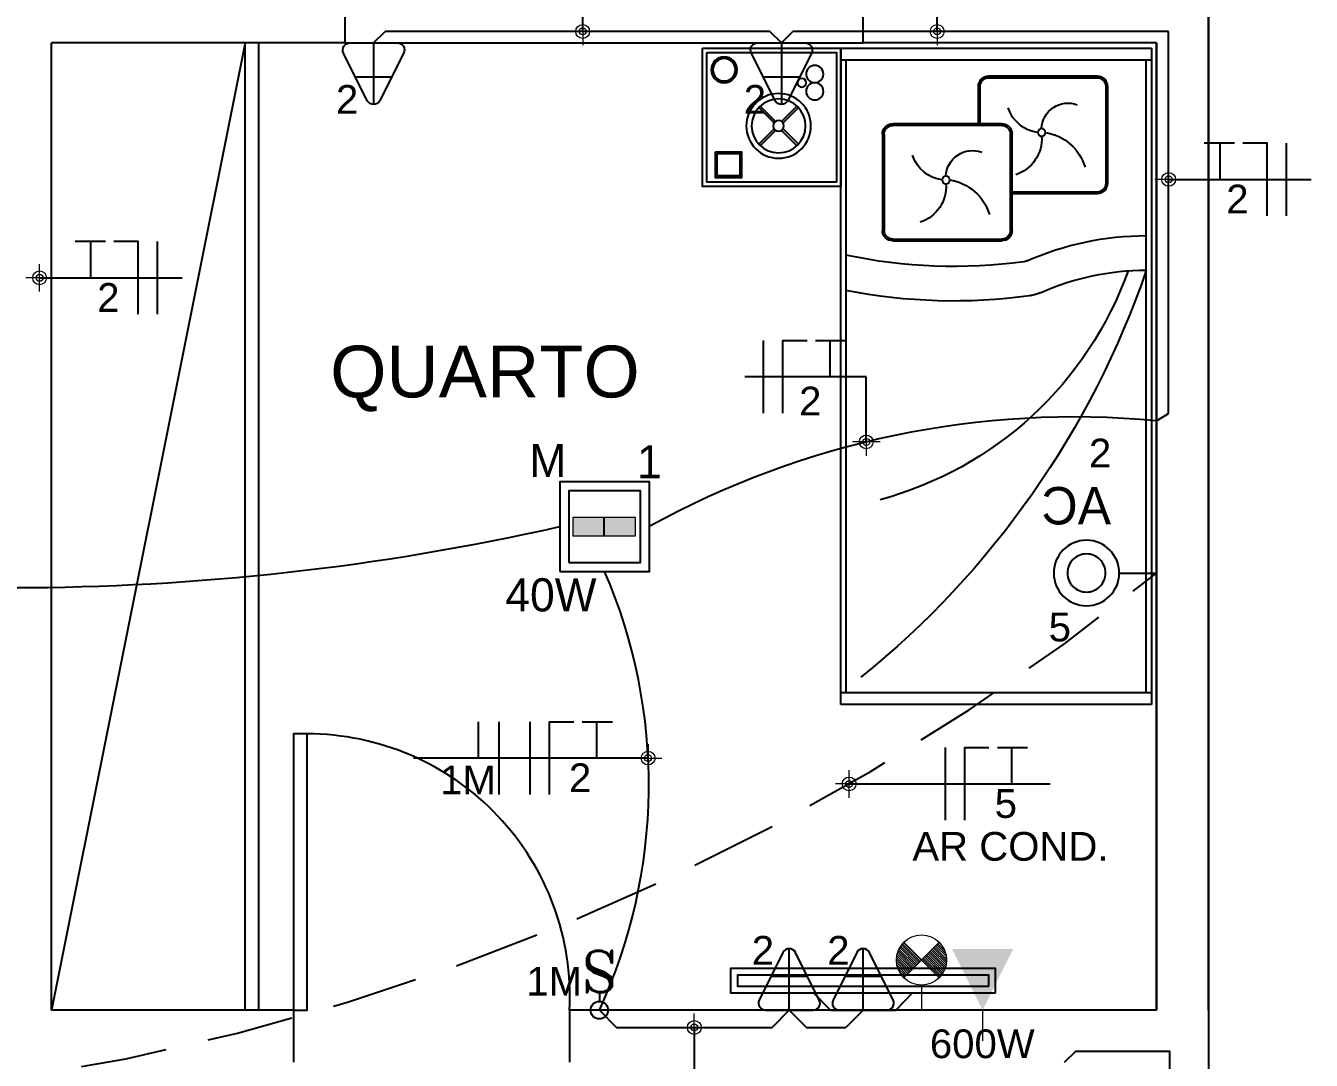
# Model space of a CAD drawing. Header units: millimetres. Extents: x -260 to 5539, y -1903 to 1459.
# Drawn here: x 2394.254 to 2397.977, y 726.895 to 729.89 of the extents above; entities that cross this region are included whole.
import ezdxf
from ezdxf.enums import TextEntityAlignment as Align

# ---------------------------------------------------------------- set-up
doc = ezdxf.new("R2010")
doc.units = ezdxf.units.MM
doc.linetypes.add('HIDDEN2', pattern=[0.1875, 0.125, -0.0625])
for name, color, linetype in [('-HIDRO', 8, 'Continuous'), ('CABO-ILUM', 3, 'Continuous'), ('CABO.ILUMI.SOLO', 6, 'Continuous'), ('ELÉTRICO', 8, 'Continuous'), ('ESQUADRIA', 2, 'Continuous'), ('FIACAO', 1, 'Continuous'), ('LUMINO', 4, 'Continuous'), ('PONTOS_ELETRICOS', 2, 'Continuous')]:
    doc.layers.add(name, color=color, linetype=linetype)
doc.layers.add('COTAS', color=53, linetype='Continuous', lineweight=9)
doc.layers.add('LEGENDA', color=7, linetype='Continuous', lineweight=0)
doc.styles.add('ARIAL', font='arial.ttf', dxfattribs={"height": 2})
doc.styles.add('CARIMBO_DADOS', font='arial.ttf', dxfattribs={"height": 0.1})
doc.styles.add('CENTURY', font='GOTHIC.TTF')
doc.styles.add('INTERRUPTOR', font='romant', dxfattribs={"height": 0.6})
doc.dimstyles.new('COTAS_EXTERNAS', dxfattribs={"dimtxt": 0.1, "dimasz": 0.01, "dimexe": 0, "dimexo": 0, "dimgap": 0.07, "dimtad": 1, "dimzin": 5, "dimdsep": 46, "dimtxsty": 'CARIMBO_DADOS', "dimblk1": 'CIRCULOS', "dimblk2": 'CIRCULOS', "dimsah": 1, "dimcen": 0, "dimse1": 1, "dimse2": 1, "dimclrd": 8, "dimclre": 8, "dimclrt": 230, "dimadec": 0, "dimazin": 0, "dimtfac": 100, "dimtix": 1, "dimtmove": 2, "dimatfit": 3, "dimldrblk": 'CIRCULOS', "dimfxl": 1, "dimtolj": 1, "dimtzin": 5, "dimarcsym": 0})

# ---------------------------------------------------------------- blocks, each defined once
blk = doc.blocks.new('MesaCanto01')
at = {"layer": 'ELÉTRICO'}
for points in [[(0, -0.4), (0.4, -0.4), (0.4, 0), (0, 0)], [(0.0125, -0.3875), (0.3875, -0.3875), (0.3875, -0.0125), (0.0125, -0.0125)], [(0.0425, -0.095), (0.1075, -0.095), (0.1075, -0.03), (0.0425, -0.03)]]:
    blk.add_lwpolyline(points, close=True, dxfattribs=at)
for points in [[(0.0375, -0.1), (0.1125, -0.1), (0.1125, -0.025), (0.0375, -0.025), (0.0375, -0.1)], [(0.2072, -0.1664), (0.1628, -0.122)], [(0.2116, -0.162), (0.1672, -0.1176)], [(0.2288, -0.162), (0.2732, -0.1176)], [(0.2332, -0.1664), (0.2776, -0.122)], [(0.1628, -0.228), (0.2072, -0.1836)], [(0.2776, -0.228), (0.2332, -0.1836)], [(0.1672, -0.2324), (0.2116, -0.188)], [(0.2732, -0.2324), (0.2288, -0.188)]]:
    blk.add_lwpolyline(points, dxfattribs=at)
for centre, radius in [((0.2202, -0.175), 0.0937), ((0.2202, -0.175), 0.0781), ((0.2202, -0.175), 0.0156), ((0.325, -0.275), 0.025), ((0.2875, -0.3), 0.0125), ((0.0625, -0.3375), 0.0375), ((0.0625, -0.3375), 0.0325), ((0.325, -0.325), 0.025)]:
    blk.add_circle(centre, radius, dxfattribs=at)
blk = doc.blocks.new('camaa')
at = {"layer": 'ELÉTRICO'}
for p, q in [((2260.0839, 286.5233), (2260.0839, 285.6233)), ((2261.9839, 286.5233), (2260.0839, 286.5233)), ((2260.1189, 285.6233), (2260.1189, 286.5233)), ((2261.9489, 286.5233), (2261.9489, 285.6233)), ((2261.9839, 285.6233), (2261.9839, 286.5233)), ((2260.1189, 286.5083), (2261.9489, 286.5083)), ((2261.2679, 286.1742), (2261.2745, 286.197)), ((2261.4561, 286.1198), (2261.7351, 286.1198)), ((2261.4561, 286.1148), (2261.7351, 286.1148)), ((2261.4261, 285.7742), (2261.4261, 286.0898)), ((2261.4311, 285.7742), (2261.4311, 286.0898)), ((2261.7601, 286.0898), (2261.7601, 285.7742)), ((2261.7651, 286.0898), (2261.7651, 285.7742)), ((2261.7351, 285.7492), (2261.4561, 285.7492)), ((2261.7351, 285.7442), (2261.4561, 285.7442)), ((2260.0839, 285.6233), (2261.9839, 285.6233)), ((2261.9489, 285.6383), (2260.1189, 285.6383))]:
    blk.add_line(p, q, dxfattribs=at)
for points in [[(2261.5635, 286.1198), (2261.5635, 286.3667, -0.414214), (2261.5935, 286.3967), (2261.8725, 286.3967, -0.414214), (2261.9025, 286.3667), (2261.9025, 286.0511, -0.414214), (2261.8725, 286.0211), (2261.7651, 286.0211)], [(2261.5685, 286.1198), (2261.5685, 286.3667, -0.414214), (2261.5935, 286.3917), (2261.8725, 286.3917, -0.414214), (2261.8975, 286.3667), (2261.8975, 286.0511, -0.414214), (2261.8725, 286.0261), (2261.7651, 286.0261)]]:
    blk.add_lwpolyline(points, format="xyb", dxfattribs=at)
for centre in [(2261.7398, 286.2052), (2261.6024, 285.9282)]:
    blk.add_circle(centre, 0.0111, dxfattribs=at)
for centre, radius, start, end in [((2262.1844, 284.052), 2.5969, 108.9434, 141.1236), ((2260.5769, 286.5105), 0.7645, 336.1133, 359.8546), ((2260.5769, 286.5105), 0.8645, 336.2348, 359.8546), ((2261.6952, 285.4623), 1.0552, 109.7055, 164.8879), ((2261.5993, 286.1947), 0.1421, 8.7114, 73.4297), ((2261.7481, 286.282), 0.0769, 272.1442, 20.1463), ((2261.3033, 286.1888), 0.03, 156.1133, 163.9988), ((2261.7207, 286.0972), 0.1082, 85.7662, 162.2456), ((2261.8445, 286.2082), 0.1056, 187.7057, 251.573), ((2262.8484, 285.951), 1.5965, 172.1145, 191.2963), ((2261.2968, 286.1659), 0.03, 163.9988, 172.1145), ((2262.8484, 285.951), 1.4965, 172.2011, 192.0621), ((2261.3955, 286.15), 0.03, 156.2348, 172.2011), ((2261.4561, 286.0898), 0.03, 90, 180), ((2261.4561, 286.0898), 0.025, 90, 180), ((2261.7351, 286.0898), 0.03, 0, 90), ((2261.7351, 286.0898), 0.025, 0, 90), ((2261.4619, 285.9178), 0.1421, 8.7114, 73.4297), ((2261.6107, 286.0051), 0.0769, 272.1442, 20.1463), ((2261.5833, 285.8203), 0.1082, 85.7662, 162.2456), ((2261.7071, 285.9313), 0.1056, 187.7057, 251.573), ((2261.4561, 285.7742), 0.03, 180, 270), ((2261.4561, 285.7742), 0.025, 180, 270), ((2261.7351, 285.7742), 0.025, 270, 0), ((2261.7351, 285.7742), 0.03, 270, 0)]:
    blk.add_arc(centre, radius, start, end, dxfattribs=at)
blk = doc.blocks.new('*U21', base_point=(4832.86, -1117.19))
blk.add_line((4842.86, -1117.19), (4832.86, -1117.19))
blk.add_lwpolyline([(4846.53, -1117.19, -0.198912), (4848.02, -1113.58, -0.198912), (4851.62, -1112.09, -0.198912), (4855.23, -1113.58, -0.198912), (4856.72, -1117.19, -0.198912), (4855.23, -1120.79, -0.198912), (4851.62, -1122.28, -0.198912), (4848.02, -1120.79, -0.198912), (4846.53, -1117.19)], format="xyb")
blk.add_circle((4851.62, -1117.19), 8.76)
at = {"color": 2}
blk.add_text('AC', height=10, dxfattribs=at).set_placement((4854.33, -1099.2), align=Align.MIDDLE_CENTER)
blk = doc.blocks.new('I_i1')
at = {"layer": 'PONTOS_ELETRICOS'}
blk.add_line((-0.0001, -0.0798), (-0.0001, -0.0534), dxfattribs=at)
blk.add_circle((-0.0001, -0.028), 0.0254, dxfattribs=at)
at = {"layer": 'PONTOS_ELETRICOS', "style": 'INTERRUPTOR'}
blk.add_text('S', height=0.12, dxfattribs=at).set_placement((-0.0005, -0.1399), align=Align.MIDDLE)
blk = doc.blocks.new('1pl')
h = blk.add_hatch(color=256)
h.set_gradient(color1=(0, 0, 255), color2=(0, 0, 255), tint=1)
h.paths.add_polyline_path([(968.8636, -272.3458), (968.8636, -272.3899), (968.9391, -272.3899), (968.9391, -272.3458)])
h.paths.add_polyline_path([(968.788, -272.3899), (968.8636, -272.3899), (968.8636, -272.3458), (968.788, -272.3458)])
blk.add_line((968.8636, -272.3899), (968.8636, -272.3458))
at = {"layer": 'LUMINO', "lineweight": 20}
for p, q in [((968.788, -272.3458), (968.9391, -272.3458)), ((968.788, -272.3899), (968.788, -272.3458)), ((968.9391, -272.3458), (968.9391, -272.3899)), ((968.9391, -272.3899), (968.788, -272.3899))]:
    blk.add_line(p, q, dxfattribs=at)
at = {"layer": 'LUMINO'}
for points in [[(968.9705, -272.4759), (968.7545, -272.4759), (968.7545, -272.2599), (968.9705, -272.2599)], [(968.9489, -272.4543), (968.7761, -272.4543), (968.7761, -272.2815), (968.9489, -272.2815)]]:
    blk.add_lwpolyline(points, close=True, dxfattribs=at)
blk = doc.blocks.new('asdfae33')
at = {"layer": 'PONTOS_ELETRICOS'}
for p, q in [((-0.0982, 0.0526), (-0.0982, -0.0526)), ((0, 0), (-0.1783, 0))]:
    blk.add_line(p, q, dxfattribs=at)
blk.add_lwpolyline([(0, 0.0688), (0, -0.0688, -0.557537), (-0.0294, -0.087), (-0.167, -0.0182, -0.618034), (-0.167, 0.0182), (-0.0294, 0.087, -0.557537)], format="xyb", close=True, dxfattribs=at)
blk = doc.blocks.new('CIRCULOS')
at = {"layer": 'COTAS'}
for p, q in [((0, 4), (0, -4)), ((-4, 0), (4, 0))]:
    blk.add_line(p, q, dxfattribs=at)
for radius in [2, 1]:
    blk.add_circle((0, 0), radius, dxfattribs=at)
blk = doc.blocks.new('f_fnt')
at = {"layer": 'FIACAO', "color": 4}
for points in [[(-0.08, -0.15), (-0.08, 0.15)], [(0, -0.15), (0, 0.15), (0.1, 0.15)], [(0.135, 0.15), (0.26, 0.15)], [(0.195, 0), (0.195, 0.15)]]:
    blk.add_lwpolyline(points, dxfattribs=at)
blk = doc.blocks.new('*X17')
at = {"color": 0}
for p, q in [((340.69, 364.56), (342.87, 366.73)), ((341.13, 364.11), (344.37, 367.35)), ((341.58, 363.67), (345.56, 367.65)), ((342.02, 363.23), (346.58, 367.79)), ((342.46, 362.79), (347.5, 367.83)), ((342.9, 362.35), (348.34, 367.79)), ((343.34, 361.9), (349.12, 367.68)), ((343.78, 361.46), (349.85, 367.53)), ((344.23, 361.02), (350.54, 367.33)), ((344.67, 360.58), (351.18, 367.09)), ((345.11, 360.14), (351.79, 366.82)), ((345.55, 359.69), (352.37, 366.51)), ((345.99, 359.25), (352.92, 366.18)), ((346.44, 358.81), (353.44, 365.81)), ((346.88, 358.37), (353.93, 365.42)), ((347.32, 357.93), (354.39, 365)), ((340.7, 350.42), (347.76, 357.49)), ((341.18, 350.02), (348.2, 357.04)), ((341.68, 349.64), (348.65, 356.6)), ((342.22, 349.29), (349.09, 356.16)), ((342.78, 348.97), (349.53, 355.72)), ((343.38, 348.68), (349.97, 355.28)), ((344.01, 348.43), (350.41, 354.83)), ((344.68, 348.21), (350.86, 354.39)), ((345.39, 348.04), (351.3, 353.95)), ((346.14, 347.91), (351.74, 353.51)), ((346.95, 347.84), (352.18, 353.07)), ((347.84, 347.84), (352.62, 352.62)), ((348.81, 347.92), (353.07, 352.18)), ((349.91, 348.14), (353.51, 351.74)), ((351.24, 348.59), (353.95, 351.3)), ((353.21, 349.68), (354.39, 350.86))]:
    blk.add_line(p, q, dxfattribs=at)
blk = doc.blocks.new('*U19', base_point=(4832.86, -1517.19))
for p, q in [((4859.93, -1524.26), (4845.79, -1510.12)), ((4859.93, -1510.12), (4845.79, -1524.26)), ((4842.86, -1517.19), (4832.86, -1517.19))]:
    blk.add_line(p, q)
blk.add_circle((4852.86, -1517.19), 10)
blk.add_blockref('*X17', (4505.44, -1875.01))
blk = doc.blocks.new('*U18', base_point=(4832.86, -1417.19))
for p, q in [((4842.86, -1425.19), (4842.86, -1409.19)), ((4842.86, -1417.19), (4832.86, -1417.19))]:
    blk.add_line(p, q)
blk.add_trace([(4842.86, -1417.19), (4862.86, -1427.19), (4862.86, -1407.19)])

msp = doc.modelspace()

# ---------------------------------------------------------------- linework, layer by layer
at = {"layer": '-HIDRO', "ltscale": 0.05}
for p, q in [((2397.679, 733.1402), (2397.679, 708.1402)), ((2395.179, 729.8402), (2395.179, 729.9902)), ((2396.679, 729.8402), (2396.679, 729.9902)), ((2397.679, 727.0402), (2397.679, 729.9902)), ((2394.329, 727.0402), (2394.329, 729.8402)), ((2395.179, 729.8402), (2394.329, 729.8402)), ((2394.889, 729.8402), (2394.329, 727.0402)), ((2394.889, 727.0402), (2394.889, 729.8402)), ((2394.929, 727.0402), (2394.929, 729.8402)), ((2395.179, 729.8402), (2396.679, 729.8402)), ((2397.529, 729.8402), (2396.679, 729.8402)), ((2397.529, 727.0402), (2397.529, 729.8402)), ((2397.529, 729.8402), (2397.529, 727.0402)), ((2395.029, 727.0402), (2394.329, 727.0402)), ((2395.029, 727.0402), (2395.029, 726.8902)), ((2397.529, 727.0402), (2395.829, 727.0402)), ((2395.829, 727.0402), (2395.829, 726.8902))]:
    msp.add_line(p, q, dxfattribs=at)
at = {"layer": '-HIDRO'}
for p, q in [((2396.5357, 727.0902), (2396.5842, 727.0402)), ((2396.8223, 727.0902), (2396.7738, 727.0402)), ((2396.5842, 727.0402), (2396.7738, 727.0402))]:
    msp.add_line(p, q, dxfattribs=at)
at = {"layer": '-HIDRO', "ltscale": 0.05}
msp.add_lwpolyline([(2395.029, 727.0402), (2395.069, 727.0402), (2395.069, 727.8402), (2395.029, 727.8402)], close=True, dxfattribs=at)
at = {"layer": '-HIDRO'}
for points in [[(2397.0628, 727.0902), (2397.0628, 727.1613), (2396.2952, 727.1613), (2396.2952, 727.0902)], [(2397.0428, 727.1102), (2397.0428, 727.1413), (2396.3152, 727.1413), (2396.3152, 727.1102)]]:
    msp.add_lwpolyline(points, close=True, dxfattribs=at)
at = {"layer": '-HIDRO', "ltscale": 0.05}
msp.add_arc((2395.0685, 727.0788), 0.7614, 357.096, 89.9664, dxfattribs=at)
at = {"layer": 'CABO-ILUM'}
for p, q in [((2395.2614, 729.8402), (2395.2949, 729.8736)), ((2396.4088, 729.8736), (2395.2949, 729.8736)), ((2396.4423, 729.8402), (2396.4088, 729.8736)), ((2396.4423, 729.8402), (2396.4757, 729.8736)), ((2397.5637, 729.8736), (2396.4757, 729.8736)), ((2397.5637, 728.7677), (2397.5637, 729.8736)), ((2395.9151, 727.0402), (2395.9651, 726.9902)), ((2396.4651, 727.0402), (2396.4151, 726.9902)), ((2396.4651, 727.0402), (2396.5151, 726.9902)), ((2396.679, 727.0402), (2396.629, 726.9902)), ((2395.9651, 726.9902), (2396.4151, 726.9902)), ((2396.5151, 726.9902), (2396.629, 726.9902))]:
    msp.add_line(p, q, dxfattribs=at)
msp.add_lwpolyline([(2397.2619, 726.8902), (2397.2954, 726.9213), (2397.5666, 726.9213), (2397.5663, 726.4187), (2397.529, 726.3863)], dxfattribs=at)
for centre, radius, start, end in [((2397.2903, 726.2135), 2.5441, 84.6174, 118.9256), ((2394.2135, 735.4828), 7.2192, 257.3685, 282.69981), ((2394.5015, 727.6923), 1.5568, 335.2372, 23.4012)]:
    msp.add_arc(centre, radius, start, end, dxfattribs=at)
at = {"layer": 'CABO.ILUMI.SOLO', "color": 3, "linetype": 'HIDDEN2', "ltscale": 2}
msp.add_line((2397.529, 728.7464), (2397.5637, 728.7677), dxfattribs=at)
at = {"layer": 'CABO.ILUMI.SOLO', "color": 5, "linetype": 'HIDDEN2', "ltscale": 2}
msp.add_arc((2393.1402, 733.7531), 6.9954, 265.15182, 308.85756, dxfattribs=at)
at = {"layer": 'FIACAO', "color": 4}
for points in [[(2395.5652, 727.7695), (2395.5652, 727.8751)], [(2395.6251, 727.6651), (2395.6251, 727.8751)]]:
    msp.add_lwpolyline(points, dxfattribs=at)
at = {"layer": 'PONTOS_ELETRICOS'}
for p, q in [((2396.4651, 727.0402), (2396.4651, 727.2185)), ((2396.679, 727.0402), (2396.679, 727.2185)), ((2396.4125, 727.1384), (2396.5177, 727.1384)), ((2396.6264, 727.1384), (2396.7316, 727.1384))]:
    msp.add_line(p, q, dxfattribs=at)
for points in [[(2396.3963, 727.0402), (2396.5339, 727.0402, 0.557537), (2396.5521, 727.0696), (2396.4833, 727.2072, 0.618034), (2396.4469, 727.2072), (2396.3781, 727.0696, 0.557537)], [(2396.6102, 727.0402), (2396.7478, 727.0402, 0.557537), (2396.766, 727.0696), (2396.6972, 727.2072, 0.618034), (2396.6608, 727.2072), (2396.592, 727.0696, 0.557537)]]:
    msp.add_lwpolyline(points, format="xyb", close=True, dxfattribs=at)

# ---------------------------------------------------------------- block references
at = {"layer": '-HIDRO', "xscale": -1}
for name, p, rotation in [('MesaCanto01', (2396.214, 729.4252), 180), ('camaa', (2110.9907, -1532.1587), 270)]:
    msp.add_blockref(name, p, dxfattribs=dict(at, rotation=rotation))
at = {"layer": 'CABO-ILUM', "rotation": 90}
for p in [(2395.2614, 729.8402), (2396.4423, 729.8402)]:
    msp.add_blockref('asdfae33', p, dxfattribs=at)
at = {"layer": 'CABO.ILUMI.SOLO', "rotation": 180.0000000064096}
msp.add_blockref('I_i1', (2395.915, 727.0122), dxfattribs=at)
at = {"layer": 'ESQUADRIA', "lineweight": 20, "xscale": -0.01082946271526453, "yscale": 0.01082946271526453, "zscale": 0.01082946271526453}
msp.add_blockref('*U21', (2397.529, 728.3058), dxfattribs=at)
at = {"layer": 'FIACAO'}
for p, xscale, yscale, zscale in [((2397.849, 729.4453), -0.6999999999998181, 0.6999999999998181, 0.6999999999998181), ((2394.5793, 729.1604), -0.6999999999998181, 0.6999999999998181, 0.6999999999998181), ((2396.4469, 728.8738), 0.6999999999998181, 0.7000000000000028, 0.7), ((2395.7711, 727.7701), 0.6999999999998181, 0.7000000000000028, 0.7), ((2396.9732, 727.6953), 0.6999999999998181, 0.7000000000000028, 0.7)]:
    msp.add_blockref('f_fnt', p, dxfattribs=dict(at, xscale=xscale, yscale=yscale, zscale=zscale))
at = {"layer": 'LEGENDA', "rotation": 90}
for name, p, xscale, yscale, zscale in [('*U19', (2396.8481, 727.0402), 0.007258489351443131, 0.007258489350988384, 0.007258489350839919), ('*U18', (2397.0251, 726.9515), 0.008871495856510592, 0.008871495856055844, 0.008871495855855756)]:
    msp.add_blockref(name, p, dxfattribs=dict(at, xscale=xscale, yscale=yscale, zscale=zscale))
at = {"layer": 'LUMINO', "xscale": -1.199999999999818, "yscale": 1.199999999999818, "zscale": 1.199999999999818}
msp.add_blockref('1pl', (3558.5653, 1055.2816), dxfattribs=at)

# ---------------------------------------------------------------- texts
at = {"layer": '-HIDRO', "insert": (2395.5838, 728.8685), "char_height": 0.15, "attachment_point": 5, "style": 'CARIMBO_DADOS'}
msp.add_mtext('QUARTO', dxfattribs=at)
at = {"layer": 'ESQUADRIA', "lineweight": 20, "style": 'CENTURY'}
for s, p in [('M', (2395.7123, 728.5833, 98.0776)), ('1', (2396.0242, 728.5799, 98.0776)), ('40W', (2395.6431, 728.1947, 98.0776))]:
    msp.add_text(s, height=0.096, dxfattribs=at).set_placement(p)
at = {"layer": 'LEGENDA', "style": 'ARIAL'}
for s, height, p in [('2', 0.0832, (2395.1524, 729.6354)), ('2', 0.0832, (2396.3333, 729.6354)), ('2', 0.0832, (2397.7306, 729.3469)), ('2', 0.0832, (2394.4609, 729.0619)), ('2', 0.0832, (2396.4935, 728.7621)), ('2', 0.0832, (2397.333, 728.6114)), ('5', 0.0832, (2397.2163, 728.1078)), ('1M', 0.08317, (2395.454, 727.6654)), ('2', 0.0832, (2395.827, 727.6716)), ('5', 0.0832, (2397.0599, 727.5969)), ('AR COND.', 0.08317, (2396.8216, 727.473)), ('2', 0.0832, (2396.3565, 727.172)), ('2', 0.0832, (2396.575, 727.172)), ('1M', 0.08317, (2395.7037, 727.0825)), ('600W', 0.08317, (2396.8723, 726.9014))]:
    msp.add_text(s, height=height, dxfattribs=at).set_placement(p)

# ---------------------------------------------------------------- leaders
at = {"color": 0}
for points in [[(2395.8668, 729.8736), (2395.8668, 730.0622), (2395.5149, 730.0622)], [(2396.8933, 729.8736), (2396.8933, 730.0622), (2396.5414, 730.0622)], [(2397.5638, 729.4453), (2397.9768, 729.4453)], [(2394.2941, 729.1604), (2394.7071, 729.1604)], [(2396.6881, 728.6853), (2396.6881, 728.8738), (2396.3362, 728.8738)], [(2396.0563, 727.7701), (2395.3771, 727.7701)], [(2396.6385, 727.6953), (2397.2211, 727.6953)]]:
    msp.add_leader(points, dimstyle='COTAS_EXTERNAS', override={"dimgap": 0.07, "dimtad": 0}, dxfattribs=at)
at = {"layer": 'CABO-ILUM'}
msp.add_leader([(2396.1901, 726.9902), (2396.1901, 726.7293), (2395.8813, 726.7293)], dimstyle='COTAS_EXTERNAS', override={"dimgap": 0.07, "dimtad": 0}, dxfattribs=at)

doc.saveas('drawing.dxf')
